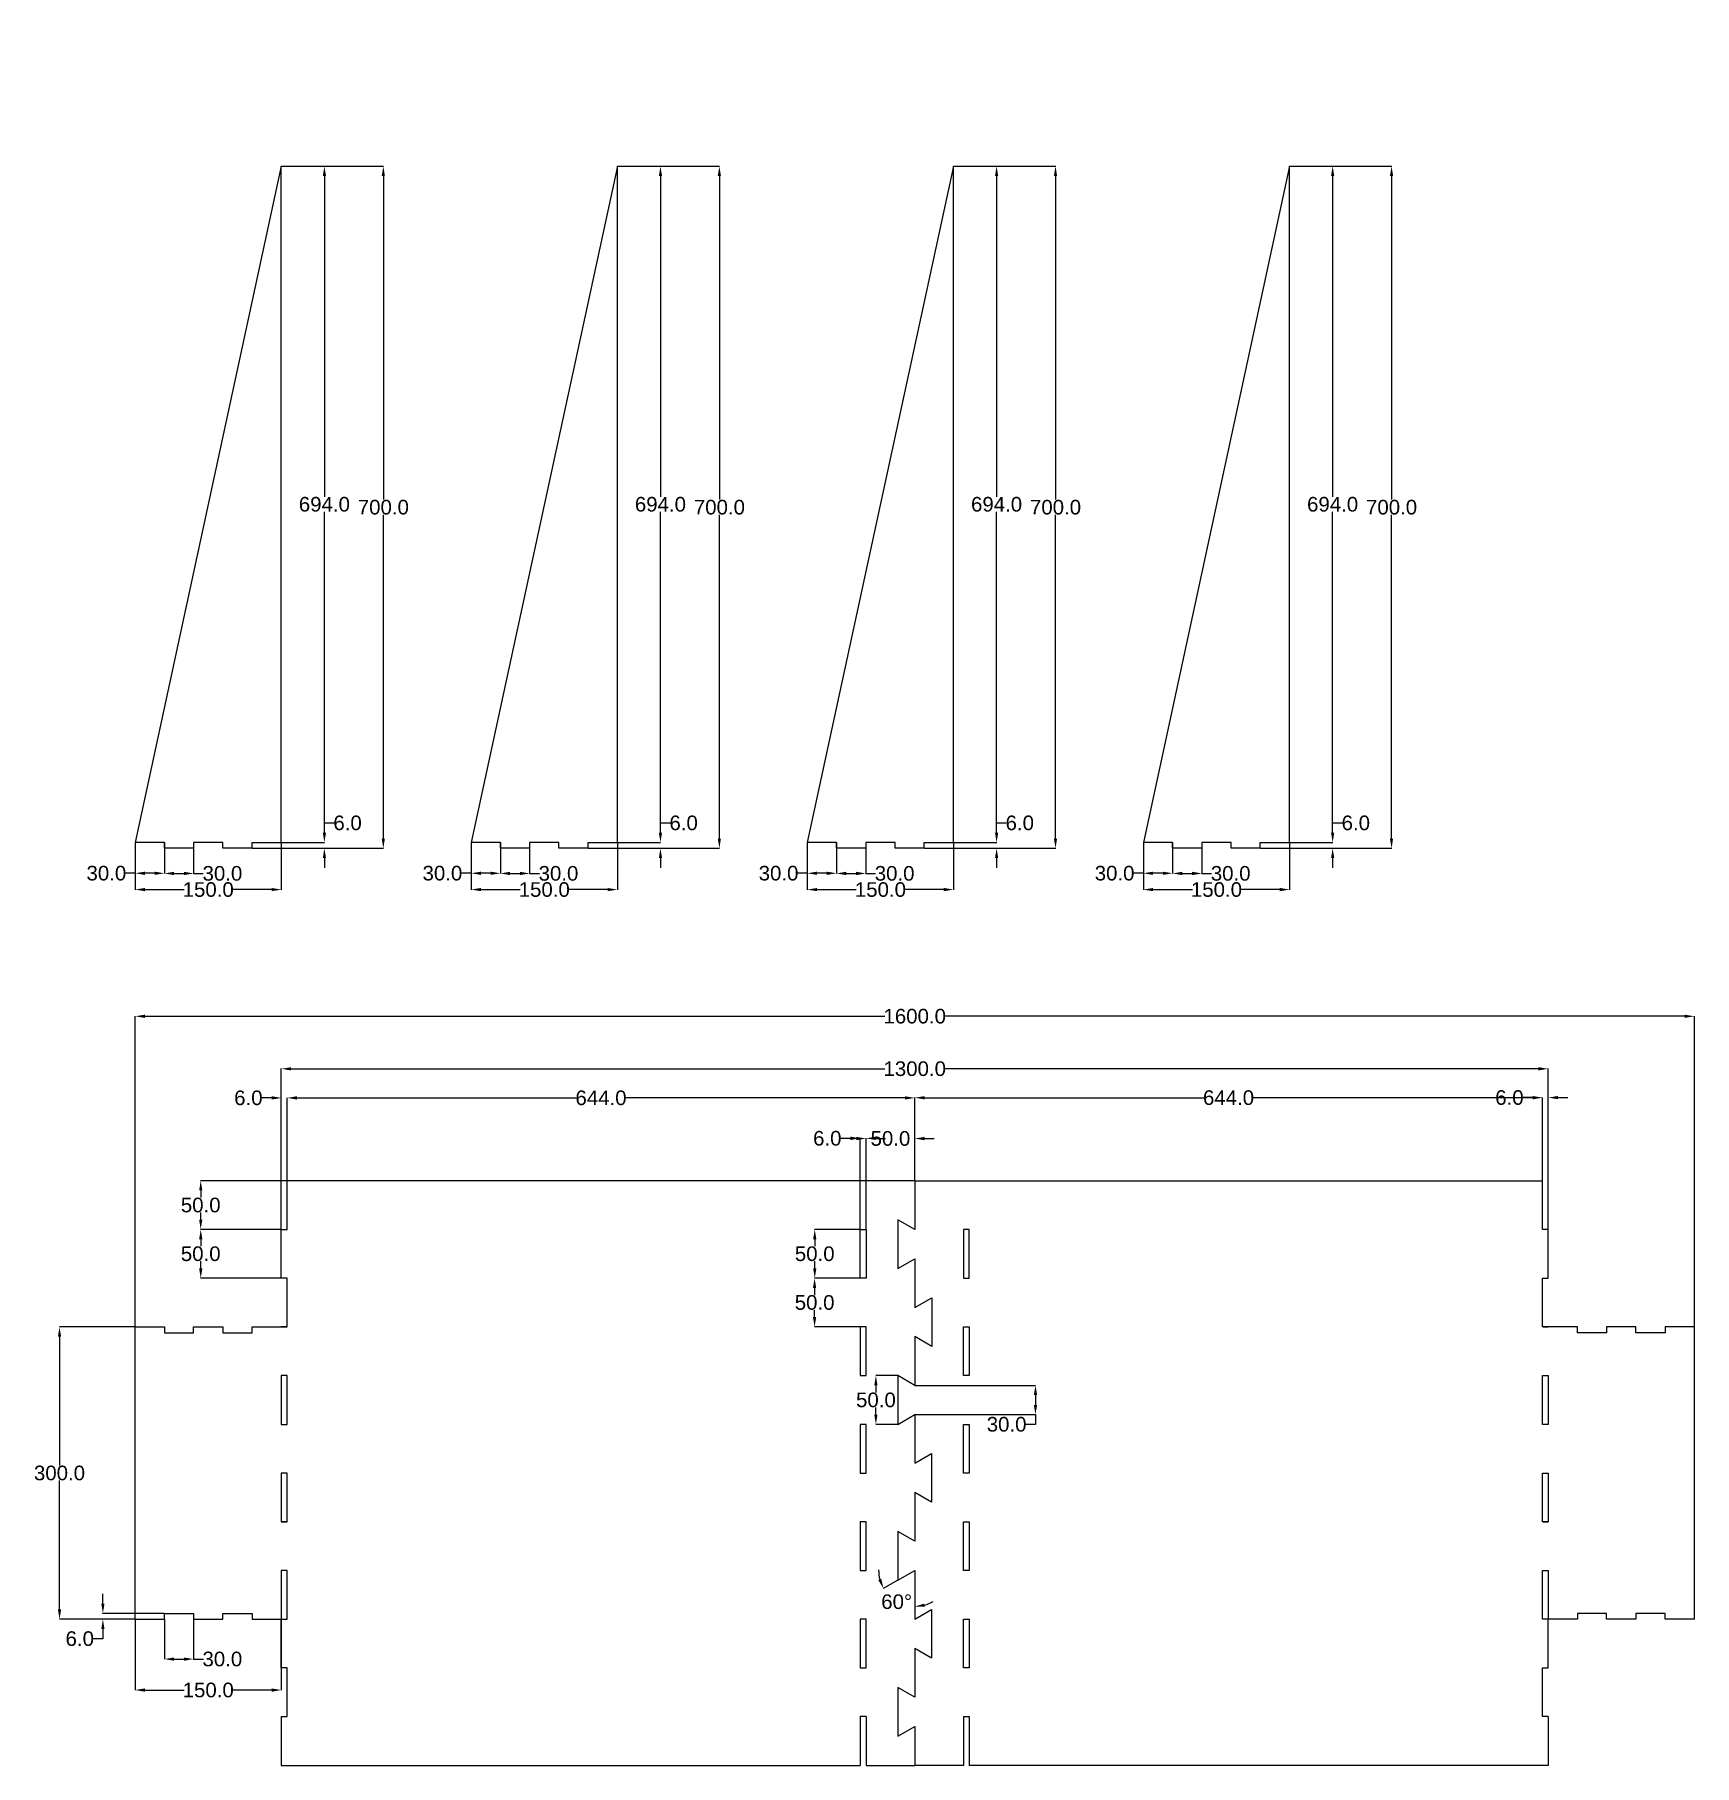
# Model space of a CAD drawing. Header units: millimetres. Extents: x 74 to 5643, y -117 to 1776.
# Drawn here: x 74 to 1777, y 0 to 1776 of the extents above; entities that cross this region are included whole.
import ezdxf

# ---------------------------------------------------------------- set-up
doc = ezdxf.new("R2010")
doc.units = ezdxf.units.MM
doc.header["$LTSCALE"] = 30
doc.header["$MEASUREMENT"] = 0
doc.layers.add('POINT', color=8, linetype='Continuous')
doc.styles.get("Standard").update_dxf_attribs({"font": 'arial.ttf', "height": 15})
doc.dimstyles.get("Standard").update_dxf_attribs({"dimtxt": 15, "dimasz": 10, "dimexe": 0.18, "dimexo": 0.0625, "dimgap": 0.09, "dimtad": 0, "dimtih": 1, "dimtoh": 1, "dimdec": 1, "dimzin": 0, "dimdsep": 46, "dimtxsty": 'Standard', "dimcen": 0.09, "dimadec": 0, "dimazin": 0, "dimtfac": 1, "dimtdec": 1, "dimtofl": 0, "dimtmove": 0, "dimatfit": 3, "dimfxl": 1, "dimtolj": 1, "dimtzin": 0, "dimarcsym": 0})

# ---------------------------------------------------------------- blocks, each defined once
blk = doc.blocks.new('*D1')
at = {"layer": 'Defpoints', "color": 0, "transparency": 16777216}
for p in [(177.1, 450), (99.5, 150), (177.1, 150)]:
    blk.add_point(p, dxfattribs=at)
at = {"layer": 'POINT', "color": 0, "lineweight": -2, "transparency": 16777216}
for p, q in [((177, 450), (99.4, 450)), ((99.5, 440), (99.5, 307.8)), ((99.5, 160), (99.5, 292.2)), ((177, 150), (99.4, 150))]:
    blk.add_line(p, q, dxfattribs=at)
at = {"layer": 'POINT', "color": 0, "transparency": 16777216}
for points in [[(97.9, 440), (101.2, 440), (99.5, 450)], [(97.9, 160), (101.2, 160), (99.5, 150)]]:
    blk.add_solid(points, dxfattribs=at)
at = {"layer": 'POINT', "color": 0, "transparency": 16777216, "insert": (99.5, 300), "char_height": 15, "attachment_point": 5}
blk.add_mtext('\\A1;300.0', dxfattribs=at)
blk = doc.blocks.new('*D2')
at = {"layer": 'Defpoints', "color": 0, "transparency": 16777216}
for p in [(977, 200), (977, 200), (959.7, 190), (953.2, 171.6), (977, 150)]:
    blk.add_point(p, dxfattribs=at)
at = {"layer": 'POINT', "color": 0, "lineweight": -2, "transparency": 16777216}
blk.add_line((959.7, 190), (944.8, 181.4), dxfattribs=at)
for start, end in [(178.953, 194.4765), (285.5235, 301.047)]:
    blk.add_arc((977, 200), 37, start, end, dxfattribs=at)
at = {"layer": 'POINT', "color": 0, "transparency": 16777216}
for points in [[(942.7, 191.4), (939.6, 190.1), (945, 181.5)], [(987.2, 162.7), (986.7, 166), (977, 163)]]:
    blk.add_solid(points, dxfattribs=at)
at = {"layer": 'POINT', "color": 0, "transparency": 16777216, "insert": (958.5, 167.9), "char_height": 15, "attachment_point": 5}
blk.add_mtext('\\A1;60°', dxfattribs=at)
blk = doc.blocks.new('*D5')
at = {"layer": 'Defpoints', "color": 0, "transparency": 16777216}
for p in [(1777, 768.8), (177.1, 450), (1777, 450)]:
    blk.add_point(p, dxfattribs=at)
at = {"layer": 'POINT', "color": 0, "lineweight": -2, "transparency": 16777216}
for p, q in [((177.1, 450.1), (177.1, 769)), ((187.1, 768.8), (946.5, 768.8)), ((1767, 768.8), (1007.5, 768.8)), ((1777, 450.1), (1777, 769))]:
    blk.add_line(p, q, dxfattribs=at)
at = {"layer": 'POINT', "color": 0, "transparency": 16777216}
for points in [[(187.1, 770.4), (187.1, 767.1), (177.1, 768.8)], [(1767, 770.4), (1767, 767.1), (1777, 768.8)]]:
    blk.add_solid(points, dxfattribs=at)
at = {"layer": 'POINT', "color": 0, "transparency": 16777216, "insert": (977, 768.8), "char_height": 15, "attachment_point": 5}
blk.add_mtext('\\A1;1600.0', dxfattribs=at)
blk = doc.blocks.new('*D6')
at = {"layer": 'Defpoints', "color": 0, "transparency": 16777216}
for p in [(1627, 714.9), (327.1, 550), (1627, 550)]:
    blk.add_point(p, dxfattribs=at)
at = {"layer": 'POINT', "color": 0, "lineweight": -2, "transparency": 16777216}
for p, q in [((327.1, 550.1), (327.1, 715.1)), ((337.1, 714.9), (946.5, 714.9)), ((1617, 714.9), (1007.5, 714.9)), ((1627, 550.1), (1627, 715.1))]:
    blk.add_line(p, q, dxfattribs=at)
at = {"layer": 'POINT', "color": 0, "transparency": 16777216}
for points in [[(337.1, 716.5), (337.1, 713.2), (327.1, 714.9)], [(1617, 716.5), (1617, 713.2), (1627, 714.9)]]:
    blk.add_solid(points, dxfattribs=at)
at = {"layer": 'POINT', "color": 0, "transparency": 16777216, "insert": (977, 714.9), "char_height": 15, "attachment_point": 5}
blk.add_mtext('\\A1;1300.0', dxfattribs=at)
blk = doc.blocks.new('*D7')
at = {"layer": 'Defpoints', "color": 0, "transparency": 16777216}
for p in [(327.1, 685), (333.1, 600), (327.1, 550)]:
    blk.add_point(p, dxfattribs=at)
at = {"layer": 'POINT', "color": 0, "lineweight": -2, "transparency": 16777216}
for p, q in [((317.1, 685), (307.1, 685)), ((327.1, 550.1), (327.1, 685.2)), ((333.1, 600.1), (333.1, 685.2)), ((343.1, 685), (353.1, 685))]:
    blk.add_line(p, q, dxfattribs=at)
at = {"layer": 'POINT', "color": 0, "transparency": 16777216}
for points in [[(317.1, 686.7), (317.1, 683.3), (327.1, 685)], [(343.1, 686.7), (343.1, 683.3), (333.1, 685)]]:
    blk.add_solid(points, dxfattribs=at)
at = {"layer": 'POINT', "color": 0, "transparency": 16777216, "insert": (293.3, 685), "char_height": 15, "attachment_point": 5}
blk.add_mtext('\\A1;6.0', dxfattribs=at)
blk = doc.blocks.new('*D8')
at = {"layer": 'Defpoints', "color": 0, "transparency": 16777216}
for p in [(1621, 685.3), (1621, 600), (1627, 550)]:
    blk.add_point(p, dxfattribs=at)
at = {"layer": 'POINT', "color": 0, "lineweight": -2, "transparency": 16777216}
for p, q in [((1611, 685.3), (1601, 685.3)), ((1621, 600.1), (1621, 685.5)), ((1627, 550.1), (1627, 685.5)), ((1637, 685.3), (1647, 685.3))]:
    blk.add_line(p, q, dxfattribs=at)
at = {"layer": 'POINT', "color": 0, "transparency": 16777216}
for points in [[(1611, 687), (1611, 683.7), (1621, 685.3)], [(1637, 687), (1637, 683.7), (1627, 685.3)]]:
    blk.add_solid(points, dxfattribs=at)
at = {"layer": 'POINT', "color": 0, "transparency": 16777216, "insert": (1587.2, 685.3), "char_height": 15, "attachment_point": 5}
blk.add_mtext('\\A1;6.0', dxfattribs=at)
blk = doc.blocks.new('*D9')
at = {"layer": 'Defpoints', "color": 0, "transparency": 16777216}
for p in [(333.1, 685), (333.1, 600), (977.1, 600)]:
    blk.add_point(p, dxfattribs=at)
at = {"layer": 'POINT', "color": 0, "lineweight": -2, "transparency": 16777216}
for p, q in [((333.1, 600.1), (333.1, 685.2)), ((343.1, 685), (629.7, 685)), ((967.1, 685), (680.5, 685)), ((977.1, 600.1), (977.1, 685.2))]:
    blk.add_line(p, q, dxfattribs=at)
at = {"layer": 'POINT', "color": 0, "transparency": 16777216}
for points in [[(343.1, 686.7), (343.1, 683.3), (333.1, 685)], [(967.1, 686.7), (967.1, 683.3), (977.1, 685)]]:
    blk.add_solid(points, dxfattribs=at)
at = {"layer": 'POINT', "color": 0, "transparency": 16777216, "insert": (655.1, 685), "char_height": 15, "attachment_point": 5}
blk.add_mtext('\\A1;644.0', dxfattribs=at)
blk = doc.blocks.new('*D10')
at = {"layer": 'Defpoints', "color": 0, "transparency": 16777216}
for p in [(1621, 685.2), (977.1, 600), (1621, 600)]:
    blk.add_point(p, dxfattribs=at)
at = {"layer": 'POINT', "color": 0, "lineweight": -2, "transparency": 16777216}
for p, q in [((977.1, 600.1), (977.1, 685.4)), ((987.1, 685.2), (1273.6, 685.2)), ((1611, 685.2), (1324.5, 685.2)), ((1621, 600.1), (1621, 685.4))]:
    blk.add_line(p, q, dxfattribs=at)
at = {"layer": 'POINT', "color": 0, "transparency": 16777216}
for points in [[(987.1, 686.8), (987.1, 683.5), (977.1, 685.2)], [(1611, 686.8), (1611, 683.5), (1621, 685.2)]]:
    blk.add_solid(points, dxfattribs=at)
at = {"layer": 'POINT', "color": 0, "transparency": 16777216, "insert": (1299, 685.2), "char_height": 15, "attachment_point": 5}
blk.add_mtext('\\A1;644.0', dxfattribs=at)
blk = doc.blocks.new('*D11')
at = {"layer": 'Defpoints', "color": 0, "transparency": 16777216}
for p in [(177.1, 150), (327.1, 150), (327.1, 77.3)]:
    blk.add_point(p, dxfattribs=at)
at = {"layer": 'POINT', "color": 0, "lineweight": -2, "transparency": 16777216}
for p, q in [((177.1, 149.9), (177.1, 77.1)), ((327.1, 149.9), (327.1, 77.1)), ((187.1, 77.3), (227.4, 77.3)), ((317.1, 77.3), (276.8, 77.3))]:
    blk.add_line(p, q, dxfattribs=at)
at = {"layer": 'POINT', "color": 0, "transparency": 16777216}
for points in [[(187.1, 79), (187.1, 75.6), (177.1, 77.3)], [(317.1, 79), (317.1, 75.6), (327.1, 77.3)]]:
    blk.add_solid(points, dxfattribs=at)
at = {"layer": 'POINT', "color": 0, "transparency": 16777216, "insert": (252.1, 77.3), "char_height": 15, "attachment_point": 5}
blk.add_mtext('\\A1;150.0', dxfattribs=at)
blk = doc.blocks.new('*D12')
at = {"layer": 'Defpoints', "color": 0, "transparency": 16777216}
for p in [(144, 150), (177.1, 150), (207.1, 156)]:
    blk.add_point(p, dxfattribs=at)
at = {"layer": 'POINT', "color": 0, "lineweight": -2, "transparency": 16777216}
for p, q in [((144, 166), (144, 176)), ((207, 156), (143.8, 156)), ((177, 150), (143.8, 150)), ((144, 130), (134, 130)), ((144, 140), (144, 130))]:
    blk.add_line(p, q, dxfattribs=at)
at = {"layer": 'POINT', "color": 0, "transparency": 16777216}
for points in [[(142.4, 166), (145.7, 166), (144, 156)], [(142.4, 140), (145.7, 140), (144, 150)]]:
    blk.add_solid(points, dxfattribs=at)
at = {"layer": 'POINT', "color": 0, "transparency": 16777216, "insert": (120.3, 130), "char_height": 15, "attachment_point": 5}
blk.add_mtext('\\A1;6.0', dxfattribs=at)
blk = doc.blocks.new('*D13')
at = {"layer": 'Defpoints', "color": 0, "transparency": 16777216}
for p in [(207.1, 150), (237.1, 150), (237.1, 109.1)]:
    blk.add_point(p, dxfattribs=at)
at = {"layer": 'POINT', "color": 0, "lineweight": -2, "transparency": 16777216}
for p, q in [((207.1, 149.9), (207.1, 108.9)), ((237.1, 149.9), (237.1, 108.9)), ((217.1, 109.1), (227.1, 109.1)), ((237.1, 109.1), (247.1, 109.1))]:
    blk.add_line(p, q, dxfattribs=at)
at = {"layer": 'POINT', "color": 0, "transparency": 16777216}
for points in [[(217.1, 110.7), (217.1, 107.4), (207.1, 109.1)], [(227.1, 110.7), (227.1, 107.4), (237.1, 109.1)]]:
    blk.add_solid(points, dxfattribs=at)
at = {"layer": 'POINT', "color": 0, "transparency": 16777216, "insert": (266.6, 109.1), "char_height": 15, "attachment_point": 5}
blk.add_mtext('\\A1;30.0', dxfattribs=at)
blk = doc.blocks.new('*D14')
at = {"layer": 'Defpoints', "color": 0, "transparency": 16777216}
for p in [(327.1, 550), (244.4, 500), (327.1, 500)]:
    blk.add_point(p, dxfattribs=at)
at = {"layer": 'POINT', "color": 0, "lineweight": -2, "transparency": 16777216}
for p, q in [((327, 550), (244.3, 550)), ((244.4, 540), (244.4, 532.7)), ((244.4, 510), (244.4, 517.3)), ((327, 500), (244.3, 500))]:
    blk.add_line(p, q, dxfattribs=at)
at = {"layer": 'POINT', "color": 0, "transparency": 16777216}
for points in [[(242.8, 540), (246.1, 540), (244.4, 550)], [(242.8, 510), (246.1, 510), (244.4, 500)]]:
    blk.add_solid(points, dxfattribs=at)
at = {"layer": 'POINT', "color": 0, "transparency": 16777216, "insert": (244.4, 525), "char_height": 15, "attachment_point": 5}
blk.add_mtext('\\A1;50.0', dxfattribs=at)
blk = doc.blocks.new('*D15')
at = {"layer": 'Defpoints', "color": 0, "transparency": 16777216}
for p in [(333.1, 600), (244.4, 550), (327.1, 550)]:
    blk.add_point(p, dxfattribs=at)
at = {"layer": 'POINT', "color": 0, "lineweight": -2, "transparency": 16777216}
for p, q in [((333, 600), (244.3, 600)), ((244.4, 590), (244.4, 582.7)), ((244.4, 560), (244.4, 567.3)), ((327, 550), (244.3, 550))]:
    blk.add_line(p, q, dxfattribs=at)
at = {"layer": 'POINT', "color": 0, "transparency": 16777216}
for points in [[(242.8, 590), (246.1, 590), (244.4, 600)], [(242.8, 560), (246.1, 560), (244.4, 550)]]:
    blk.add_solid(points, dxfattribs=at)
at = {"layer": 'POINT', "color": 0, "transparency": 16777216, "insert": (244.4, 575), "char_height": 15, "attachment_point": 5}
blk.add_mtext('\\A1;50.0', dxfattribs=at)
blk = doc.blocks.new('*D16')
at = {"layer": 'Defpoints', "color": 0, "transparency": 16777216}
for p in [(927.1, 643.3), (977.1, 600), (927.1, 550)]:
    blk.add_point(p, dxfattribs=at)
at = {"layer": 'POINT', "color": 0, "lineweight": -2, "transparency": 16777216}
for p, q in [((917.1, 643.3), (907.1, 643.3)), ((927.1, 550.1), (927.1, 643.5)), ((977.1, 600.1), (977.1, 643.5)), ((987.1, 643.3), (997.1, 643.3))]:
    blk.add_line(p, q, dxfattribs=at)
at = {"layer": 'POINT', "color": 0, "transparency": 16777216}
for points in [[(917.1, 645), (917.1, 641.6), (927.1, 643.3)], [(987.1, 645), (987.1, 641.6), (977.1, 643.3)]]:
    blk.add_solid(points, dxfattribs=at)
at = {"layer": 'POINT', "color": 0, "transparency": 16777216, "insert": (952.1, 643.3), "char_height": 15, "attachment_point": 5}
blk.add_mtext('\\A1;50.0', dxfattribs=at)
blk = doc.blocks.new('*D17')
at = {"layer": 'Defpoints', "color": 0, "transparency": 16777216}
for p in [(921.1, 643.5), (921.1, 550), (927.1, 550)]:
    blk.add_point(p, dxfattribs=at)
at = {"layer": 'POINT', "color": 0, "lineweight": -2, "transparency": 16777216}
for p, q in [((911.1, 643.5), (901.1, 643.5)), ((921.1, 550.1), (921.1, 643.7)), ((927.1, 550.1), (927.1, 643.7)), ((937.1, 643.5), (947.1, 643.5))]:
    blk.add_line(p, q, dxfattribs=at)
at = {"layer": 'POINT', "color": 0, "transparency": 16777216}
for points in [[(911.1, 645.2), (911.1, 641.8), (921.1, 643.5)], [(937.1, 645.2), (937.1, 641.8), (927.1, 643.5)]]:
    blk.add_solid(points, dxfattribs=at)
at = {"layer": 'POINT', "color": 0, "transparency": 16777216, "insert": (887.3, 643.5), "char_height": 15, "attachment_point": 5}
blk.add_mtext('\\A1;6.0', dxfattribs=at)
blk = doc.blocks.new('*D18')
at = {"layer": 'Defpoints', "color": 0, "transparency": 16777216}
for p in [(921.1, 550), (874.4, 500), (921.1, 500)]:
    blk.add_point(p, dxfattribs=at)
at = {"layer": 'POINT', "color": 0, "lineweight": -2, "transparency": 16777216}
for p, q in [((921, 550), (874.3, 550)), ((874.4, 540), (874.4, 532.7)), ((874.4, 510), (874.4, 517.3)), ((921, 500), (874.3, 500))]:
    blk.add_line(p, q, dxfattribs=at)
at = {"layer": 'POINT', "color": 0, "transparency": 16777216}
for points in [[(872.8, 540), (876.1, 540), (874.4, 550)], [(872.8, 510), (876.1, 510), (874.4, 500)]]:
    blk.add_solid(points, dxfattribs=at)
at = {"layer": 'POINT', "color": 0, "transparency": 16777216, "insert": (874.4, 525), "char_height": 15, "attachment_point": 5}
blk.add_mtext('\\A1;50.0', dxfattribs=at)
blk = doc.blocks.new('*D19')
at = {"layer": 'Defpoints', "color": 0, "transparency": 16777216}
for p in [(874.3, 500), (921.1, 500), (921.1, 450)]:
    blk.add_point(p, dxfattribs=at)
at = {"layer": 'POINT', "color": 0, "lineweight": -2, "transparency": 16777216}
for p, q in [((921, 500), (874.1, 500)), ((874.3, 490), (874.3, 482.7)), ((874.3, 460), (874.3, 467.3)), ((921, 450), (874.1, 450))]:
    blk.add_line(p, q, dxfattribs=at)
at = {"layer": 'POINT', "color": 0, "transparency": 16777216}
for points in [[(872.6, 490), (875.9, 490), (874.3, 500)], [(872.6, 460), (875.9, 460), (874.3, 450)]]:
    blk.add_solid(points, dxfattribs=at)
at = {"layer": 'POINT', "color": 0, "transparency": 16777216, "insert": (874.3, 475), "char_height": 15, "attachment_point": 5}
blk.add_mtext('\\A1;50.0', dxfattribs=at)
blk = doc.blocks.new('*D20')
at = {"layer": 'Defpoints', "color": 0, "transparency": 16777216}
for p in [(959.7, 400), (937.2, 350), (959.7, 350)]:
    blk.add_point(p, dxfattribs=at)
at = {"layer": 'POINT', "color": 0, "lineweight": -2, "transparency": 16777216}
for p, q in [((959.7, 400), (937, 400)), ((937.2, 390), (937.2, 382.7)), ((937.2, 360), (937.2, 367.3)), ((959.7, 350), (937, 350))]:
    blk.add_line(p, q, dxfattribs=at)
at = {"layer": 'POINT', "color": 0, "transparency": 16777216}
for points in [[(935.5, 390), (938.8, 390), (937.2, 400)], [(935.5, 360), (938.8, 360), (937.2, 350)]]:
    blk.add_solid(points, dxfattribs=at)
at = {"layer": 'POINT', "color": 0, "transparency": 16777216, "insert": (937.2, 375), "char_height": 15, "attachment_point": 5}
blk.add_mtext('\\A1;50.0', dxfattribs=at)
blk = doc.blocks.new('*D21')
at = {"layer": 'Defpoints', "color": 0, "transparency": 16777216}
for p in [(977, 390), (977, 360), (1100.9, 360)]:
    blk.add_point(p, dxfattribs=at)
at = {"layer": 'POINT', "color": 0, "lineweight": -2, "transparency": 16777216}
for p, q in [((977.1, 390), (1101.1, 390)), ((1100.9, 380), (1100.9, 370)), ((977.1, 360), (1101.1, 360)), ((1100.9, 360), (1100.9, 350)), ((1100.9, 350), (1090.9, 350))]:
    blk.add_line(p, q, dxfattribs=at)
at = {"layer": 'POINT', "color": 0, "transparency": 16777216}
for points in [[(1099.2, 380), (1102.6, 380), (1100.9, 390)], [(1099.2, 370), (1102.6, 370), (1100.9, 360)]]:
    blk.add_solid(points, dxfattribs=at)
at = {"layer": 'POINT', "color": 0, "transparency": 16777216, "insert": (1071.3, 350), "char_height": 15, "attachment_point": 5}
blk.add_mtext('\\A1;30.0', dxfattribs=at)
blk = doc.blocks.new('*D158')
at = {"layer": 'Defpoints', "color": 0, "transparency": 16777216}
for p in [(-20.6, -316.3), (9.4, -310.3), (53.6, -310.3)]:
    blk.add_point(p, dxfattribs=at)
at = {"layer": 'POINT', "color": 0, "lineweight": -2, "transparency": 16777216}
for p, q in [((53.6, -300.3), (53.6, -290.3)), ((53.6, -290.3), (63.6, -290.3)), ((-20.5, -316.3), (53.8, -316.3)), ((9.5, -310.3), (53.8, -310.3)), ((53.6, -326.3), (53.6, -336.3))]:
    blk.add_line(p, q, dxfattribs=at)
at = {"layer": 'POINT', "color": 0, "transparency": 16777216}
for points in [[(52, -300.3), (55.3, -300.3), (53.6, -310.3)], [(52, -326.3), (55.3, -326.3), (53.6, -316.3)]]:
    blk.add_solid(points, dxfattribs=at)
at = {"layer": 'POINT', "color": 0, "transparency": 16777216, "insert": (77.4, -290.3), "char_height": 15, "attachment_point": 5}
blk.add_mtext('\\A1;6.0', dxfattribs=at)
blk = doc.blocks.new('*D163')
at = {"layer": 'Defpoints', "color": 0, "transparency": 16777216}
for p in [(9.4, 383.7), (-20.6, -316.3), (114.1, -316.3)]:
    blk.add_point(p, dxfattribs=at)
at = {"layer": 'POINT', "color": 0, "lineweight": -2, "transparency": 16777216}
for p, q in [((9.5, 383.7), (114.3, 383.7)), ((114.1, 373.7), (114.1, 41.5)), ((114.1, -306.3), (114.1, 26)), ((-20.5, -316.3), (114.3, -316.3))]:
    blk.add_line(p, q, dxfattribs=at)
at = {"layer": 'POINT', "color": 0, "transparency": 16777216}
for points in [[(112.4, 373.7), (115.7, 373.7), (114.1, 383.7)], [(112.4, -306.3), (115.7, -306.3), (114.1, -316.3)]]:
    blk.add_solid(points, dxfattribs=at)
at = {"layer": 'POINT', "color": 0, "transparency": 16777216, "insert": (114.1, 33.7), "char_height": 15, "attachment_point": 5}
blk.add_mtext('\\A1;700.0', dxfattribs=at)
blk = doc.blocks.new('*D159')
at = {"layer": 'Defpoints', "color": 0, "transparency": 16777216}
for p in [(9.4, 383.7), (53.6, 383.7), (9.4, -310.3)]:
    blk.add_point(p, dxfattribs=at)
at = {"layer": 'POINT', "color": 0, "lineweight": -2, "transparency": 16777216}
for p, q in [((9.5, 383.7), (53.8, 383.7)), ((53.6, 373.7), (53.6, 44.5)), ((53.6, -300.3), (53.6, 29)), ((9.5, -310.3), (53.8, -310.3))]:
    blk.add_line(p, q, dxfattribs=at)
at = {"layer": 'POINT', "color": 0, "transparency": 16777216}
for points in [[(52, 373.7), (55.3, 373.7), (53.6, 383.7)], [(52, -300.3), (55.3, -300.3), (53.6, -310.3)]]:
    blk.add_solid(points, dxfattribs=at)
at = {"layer": 'POINT', "color": 0, "transparency": 16777216, "insert": (53.6, 36.7), "char_height": 15, "attachment_point": 5}
blk.add_mtext('\\A1;694.0', dxfattribs=at)
blk = doc.blocks.new('*D164')
at = {"layer": 'Defpoints', "color": 0, "transparency": 16777216}
for p in [(-140.6, -310.3), (9.4, -310.3), (9.4, -358.7)]:
    blk.add_point(p, dxfattribs=at)
at = {"layer": 'POINT', "color": 0, "lineweight": -2, "transparency": 16777216}
for p, q in [((-140.6, -310.3), (-140.6, -358.9)), ((9.4, -310.3), (9.4, -358.9)), ((-130.6, -358.7), (-90.3, -358.7)), ((-0.6, -358.7), (-40.9, -358.7))]:
    blk.add_line(p, q, dxfattribs=at)
at = {"layer": 'POINT', "color": 0, "transparency": 16777216}
for points in [[(-130.6, -357), (-130.6, -360.3), (-140.6, -358.7)], [(-0.6, -357), (-0.6, -360.3), (9.4, -358.7)]]:
    blk.add_solid(points, dxfattribs=at)
at = {"layer": 'POINT', "color": 0, "transparency": 16777216, "insert": (-65.6, -358.7), "char_height": 15, "attachment_point": 5}
blk.add_mtext('\\A1;150.0', dxfattribs=at)
blk = doc.blocks.new('*D165')
at = {"layer": 'Defpoints', "color": 0, "transparency": 16777216}
for p in [(-140.6, -310.3), (-110.6, -310.3), (-140.6, -341.9)]:
    blk.add_point(p, dxfattribs=at)
at = {"layer": 'POINT', "color": 0, "lineweight": -2, "transparency": 16777216}
for p, q in [((-140.6, -310.3), (-140.6, -342.1)), ((-110.6, -310.3), (-110.6, -342.1)), ((-140.6, -341.9), (-150.6, -341.9)), ((-120.6, -341.9), (-130.6, -341.9))]:
    blk.add_line(p, q, dxfattribs=at)
at = {"layer": 'POINT', "color": 0, "transparency": 16777216}
for points in [[(-130.6, -340.3), (-130.6, -343.6), (-140.6, -341.9)], [(-120.6, -340.3), (-120.6, -343.6), (-110.6, -341.9)]]:
    blk.add_solid(points, dxfattribs=at)
at = {"layer": 'POINT', "color": 0, "transparency": 16777216, "insert": (-170.1, -341.9), "char_height": 15, "attachment_point": 5}
blk.add_mtext('\\A1;30.0', dxfattribs=at)
blk = doc.blocks.new('*D166')
at = {"layer": 'Defpoints', "color": 0, "transparency": 16777216}
for p in [(-110.6, -316.3), (-80.6, -316.3), (-80.6, -342.1)]:
    blk.add_point(p, dxfattribs=at)
at = {"layer": 'POINT', "color": 0, "lineweight": -2, "transparency": 16777216}
for p, q in [((-110.6, -316.3), (-110.6, -342.3)), ((-80.6, -316.3), (-80.6, -342.3)), ((-100.6, -342.1), (-90.6, -342.1)), ((-80.6, -342.1), (-70.6, -342.1))]:
    blk.add_line(p, q, dxfattribs=at)
at = {"layer": 'POINT', "color": 0, "transparency": 16777216}
for points in [[(-100.6, -340.4), (-100.6, -343.8), (-110.6, -342.1)], [(-90.6, -340.4), (-90.6, -343.8), (-80.6, -342.1)]]:
    blk.add_solid(points, dxfattribs=at)
at = {"layer": 'POINT', "color": 0, "transparency": 16777216, "insert": (-51, -342.1), "char_height": 15, "attachment_point": 5}
blk.add_mtext('\\A1;30.0', dxfattribs=at)
blk = doc.blocks.new('*U37')
for p, q in [((9.41, 383.73), (-140.59, -310.27)), ((9.41, -310.27), (9.41, 383.73)), ((-110.59, -310.27), (-140.59, -310.27)), ((-110.59, -316.27), (-110.59, -310.27)), ((-80.59, -316.27), (-110.59, -316.27)), ((-50.59, -310.27), (-80.59, -310.27)), ((-80.59, -310.27), (-80.59, -316.27)), ((-50.59, -316.27), (-50.59, -310.27)), ((-20.59, -316.27), (-50.59, -316.27)), ((-20.59, -316.27), (-20.59, -310.27)), ((-20.59, -310.27), (9.41, -310.27))]:
    blk.add_line(p, q)
at = {"layer": 'POINT'}
for base, p1, p2, picture, middle in [((114.08, -316.27), (9.41, 383.73), (-20.59, -316.27), '*D163', (114.08, 33.73)), ((53.62, 383.73), (9.41, -310.27), (9.41, 383.73), '*D159', (53.62, 36.73)), ((53.62, -310.27), (-20.59, -316.27), (9.41, -310.27), '*D158', (77.38, -290.27))]:
    dim = blk.add_linear_dim(base=base, p1=p1, p2=p2, angle=90, dimstyle='Standard', dxfattribs=at)
    dim.commit()
    dim.dimension.update_dxf_attribs({"geometry": picture, "text_midpoint": middle})
for base, p1, p2, picture, middle in [((-140.59, -341.92), (-110.59, -310.27), (-140.59, -310.27), '*D165', (-170.13, -341.92)), ((9.41, -358.68), (-140.59, -310.27), (9.41, -310.27), '*D164', (-65.59, -358.68)), ((-80.59, -342.1), (-110.59, -316.27), (-80.59, -316.27), '*D166', (-51.05, -342.1))]:
    dim = blk.add_linear_dim(base=base, p1=p1, p2=p2, dimstyle='Standard', dxfattribs=at)
    dim.commit()
    dim.dimension.update_dxf_attribs({"geometry": picture, "text_midpoint": middle})
blk = doc.blocks.new('*U38')
at = {"color": 0, "linetype": 'ByBlock', "lineweight": -2, "transparency": 16777216}
for p in [(0, 0), (344.8, 0), (689.7, 0), (1034.5, 0)]:
    blk.add_blockref('*U37', p, dxfattribs=at)

msp = doc.modelspace()

# ---------------------------------------------------------------- linework, layer by layer
for p, q in [((977.1, 600), (333.1, 600)), ((333.1, 550), (333.1, 600)), ((977.1, 600), (1620.97, 600)), ((977.1, 600), (977.1, 550)), ((1620.97, 550), (1620.97, 600)), ((977.1, 550), (959.78, 560)), ((959.78, 560), (959.78, 510)), ((327.1, 500), (327.1, 550)), ((327.1, 550), (333.1, 550)), ((921.07, 500), (921.07, 550)), ((921.07, 550), (927.07, 550)), ((927.07, 550), (927.07, 500)), ((1027, 550), (1027, 500)), ((1033, 550), (1027, 550)), ((1033, 500), (1033, 550)), ((1626.97, 550), (1620.97, 550)), ((1626.97, 500), (1626.97, 550)), ((959.78, 510), (977.1, 520)), ((977.1, 520), (977.1, 470)), ((333.1, 500), (327.1, 500)), ((333.1, 450), (333.1, 500)), ((927.07, 500), (921.07, 500)), ((1027, 500), (1033, 500)), ((1620.97, 450), (1620.97, 500)), ((1620.97, 500), (1626.97, 500)), ((977.1, 470), (994.42, 480)), ((994.42, 480), (994.42, 430)), ((177.1, 150), (177.1, 450)), ((177.1, 450), (207.1, 450)), ((207.1, 450), (207.1, 444)), ((237.1, 444), (237.1, 450)), ((237.1, 450), (267.1, 450)), ((267.1, 450), (267.1, 444)), ((297.1, 450), (327.1, 450)), ((297.1, 444), (297.1, 450)), ((332.1, 450), (327.1, 450)), ((327.1, 450), (333.1, 450)), ((927.07, 450), (921.07, 450)), ((921.07, 450), (921.07, 400)), ((927.07, 400), (927.07, 450)), ((1027, 450), (1033, 450)), ((1027, 400), (1027, 450)), ((1033, 450), (1033, 400)), ((1626.97, 450), (1620.97, 450)), ((1621.97, 450), (1626.97, 450)), ((1656.97, 450), (1626.97, 450)), ((1656.97, 444), (1656.97, 450)), ((1716.97, 450), (1686.97, 450)), ((1686.97, 450), (1686.97, 444)), ((1716.97, 444), (1716.97, 450)), ((1776.97, 450), (1746.97, 450)), ((1746.97, 450), (1746.97, 444)), ((1776.97, 150), (1776.97, 450)), ((207.1, 444), (237.1, 444)), ((267.1, 444), (297.1, 444)), ((977.1, 440), (977.04, 390)), ((994.42, 430), (977.1, 440)), ((1686.97, 444), (1656.97, 444)), ((1746.97, 444), (1716.97, 444)), ((333.1, 400), (327.1, 400)), ((327.1, 400), (327.1, 350)), ((333.1, 350), (333.1, 400)), ((921.07, 400), (927.07, 400)), ((977.04, 390), (959.72, 400)), ((959.72, 400), (959.72, 350)), ((1033, 400), (1027, 400)), ((1620.97, 350), (1620.97, 400)), ((1620.97, 400), (1626.97, 400)), ((1626.97, 400), (1626.97, 350)), ((959.72, 350), (977.04, 360)), ((977.04, 360), (977.04, 310)), ((327.1, 350), (333.1, 350)), ((927.07, 350), (921.07, 350)), ((921.07, 350), (921.07, 300)), ((927.07, 300), (927.07, 350)), ((1027, 350), (1033, 350)), ((1027, 300), (1027, 350)), ((1033, 350), (1033, 300)), ((1626.97, 350), (1620.97, 350)), ((977.04, 310), (994.36, 320)), ((994.36, 320), (994.36, 270)), ((333.1, 300), (327.1, 300)), ((327.1, 300), (327.1, 250)), ((333.1, 250), (333.1, 300)), ((921.07, 300), (927.07, 300)), ((1033, 300), (1027, 300)), ((1620.97, 250), (1620.97, 300)), ((1620.97, 300), (1626.97, 300)), ((1626.97, 300), (1626.97, 250)), ((994.36, 270), (977.04, 280)), ((977.04, 280), (977.04, 230)), ((332.1, 250), (327.1, 250)), ((327.1, 250), (333.1, 250)), ((927.07, 250), (921.07, 250)), ((921.07, 250), (921.07, 200)), ((927.07, 200), (927.07, 250)), ((1027, 250), (1033, 250)), ((1027, 200), (1027, 250)), ((1033, 250), (1033, 200)), ((1626.97, 250), (1620.97, 250)), ((1621.97, 250), (1626.97, 250)), ((977.04, 230), (959.72, 240)), ((959.72, 240), (959.72, 190)), ((333.1, 200), (327.1, 200)), ((327.1, 200), (327.1, 150)), ((333.1, 150), (333.1, 200)), ((921.07, 200), (927.07, 200)), ((959.72, 190), (977.04, 200)), ((977.04, 200), (977.04, 150)), ((1033, 200), (1027, 200)), ((1620.97, 150), (1620.97, 200)), ((1620.97, 200), (1626.97, 200)), ((1626.97, 200), (1626.97, 150)), ((977.04, 150), (994.36, 160)), ((994.36, 160), (994.36, 110)), ((177.1, 150), (207.1, 150)), ((207.1, 150), (207.1, 156)), ((207.1, 156), (237.1, 156)), ((237.1, 156), (237.1, 150)), ((237.1, 150), (267.1, 150)), ((267.1, 150), (267.1, 156)), ((267.1, 156), (297.1, 156)), ((297.1, 156), (297.1, 150)), ((297.1, 150), (327.1, 150)), ((327.1, 100), (327.1, 150)), ((327.1, 150), (333.1, 150)), ((927.07, 150), (921.07, 150)), ((921.07, 150), (921.07, 100)), ((927.07, 100), (927.07, 150)), ((1027, 150), (1033, 150)), ((1027, 100), (1027, 150)), ((1033, 150), (1033, 100)), ((1626.97, 150), (1620.97, 150)), ((1656.97, 150), (1626.97, 150)), ((1626.97, 100), (1626.97, 150)), ((1686.97, 156), (1656.97, 156)), ((1656.97, 156), (1656.97, 150)), ((1686.97, 150), (1686.97, 156)), ((1716.97, 150), (1686.97, 150)), ((1746.97, 156), (1716.97, 156)), ((1716.97, 156), (1716.97, 150)), ((1746.97, 150), (1746.97, 156)), ((1776.97, 150), (1746.97, 150)), ((994.36, 110), (977.04, 120)), ((977.04, 120), (977.04, 70)), ((333.1, 100), (327.1, 100)), ((333.1, 50), (333.1, 100)), ((921.07, 100), (927.07, 100)), ((1033, 100), (1027, 100)), ((1620.97, 50), (1620.97, 100)), ((1620.97, 100), (1626.97, 100)), ((977.04, 70), (959.72, 80)), ((959.72, 80), (959.72, 30)), ((327.1, 50), (327.1, 0)), ((327.1, 50), (333.1, 50)), ((927.07, 50), (921.07, 50)), ((921.07, 50), (921.07, 0)), ((927.07, 50), (927.07, 0)), ((959.72, 30), (977.04, 40)), ((977.04, 40), (977.04, 0)), ((1027, 50), (1033, 50)), ((1027, 50), (1027, 0)), ((1033, 50), (1033, 0)), ((1626.97, 50), (1620.97, 50)), ((1626.97, 50), (1626.97, 0)), ((327.1, 0), (921.07, 0)), ((927.07, 0), (977.1, 0)), ((1027, 0), (977.1, 0)), ((1627.1, 0), (1033, 0))]:
    msp.add_line(p, q)

# ---------------------------------------------------------------- block references
msp.add_blockref('*U38', (317.69, 1257.47))

# ---------------------------------------------------------------- dimensions: what is measured, and where the dimension line sits
at = {"layer": 'POINT'}
for base, p1, p2, text, picture, middle in [((1776.97, 768.77), (177.1, 450), (1776.97, 450), '1600.0', '*D5', (977.04, 768.77)), ((1626.97, 714.88), (327.1, 550), (1626.97, 550), '1300.0', '*D6', (977.04, 714.88)), ((1620.97, 685.18), (977.1, 600), (1620.97, 600), '644.0', '*D10', (1299.04, 685.18))]:
    dim = msp.add_linear_dim(base=base, p1=p1, p2=p2, text=text, dimstyle='Standard', dxfattribs=at)
    dim.commit()
    dim.dimension.update_dxf_attribs({"geometry": picture, "text_midpoint": middle})
for base, p1, p2, picture, middle in [((327.1, 685), (333.1, 600), (327.1, 550), '*D7', (293.34, 685)), ((333.1, 685), (977.1, 600), (333.1, 600), '*D9', (655.1, 685)), ((1620.97, 685.32), (1626.97, 550), (1620.97, 600), '*D8', (1587.21, 685.32)), ((921.07, 643.49), (927.07, 550), (921.07, 550), '*D17', (887.31, 643.49)), ((927.07, 643.31), (977.1, 600), (927.07, 550), '*D16', (952.09, 643.31)), ((327.1, 77.29), (177.1, 150), (327.1, 150), '*D11', (252.1, 77.29)), ((237.1, 109.06), (207.1, 150), (237.1, 150), '*D13', (266.64, 109.06))]:
    dim = msp.add_linear_dim(base=base, p1=p1, p2=p2, dimstyle='Standard', dxfattribs=at)
    dim.commit()
    dim.dimension.update_dxf_attribs({"geometry": picture, "text_midpoint": middle})
for base, p1, p2, picture, middle in [((244.44, 550), (333.1, 600), (327.1, 550), '*D15', (244.44, 575)), ((244.44, 500), (327.1, 550), (327.1, 500), '*D14', (244.44, 525)), ((874.44, 500), (921.07, 550), (921.07, 500), '*D18', (874.44, 525)), ((874.26, 500), (921.07, 450), (921.07, 500), '*D19', (874.26, 475)), ((99.55, 150), (177.1, 450), (177.1, 150), '*D1', (99.55, 300)), ((937.15, 350), (959.72, 400), (959.72, 350), '*D20', (937.15, 375)), ((1100.89, 360), (977.04, 390), (977.04, 360), '*D21', (1071.35, 350)), ((144.03, 150), (207.1, 156), (177.1, 150), '*D12', (120.27, 130))]:
    dim = msp.add_linear_dim(base=base, p1=p1, p2=p2, angle=90, dimstyle='Standard', dxfattribs=at)
    dim.commit()
    dim.dimension.update_dxf_attribs({"geometry": picture, "text_midpoint": middle})
dim = msp.add_angular_dim_2l(base=(953.24, 171.64), line1=((977.04, 200), (977.04, 150)), line2=((959.72, 190), (977.04, 200)), dimstyle='Standard', dxfattribs=at)
dim.commit()
dim.dimension.update_dxf_attribs({"geometry": '*D2', "text_midpoint": (958.53, 167.94)})

doc.saveas('drawing.dxf')
